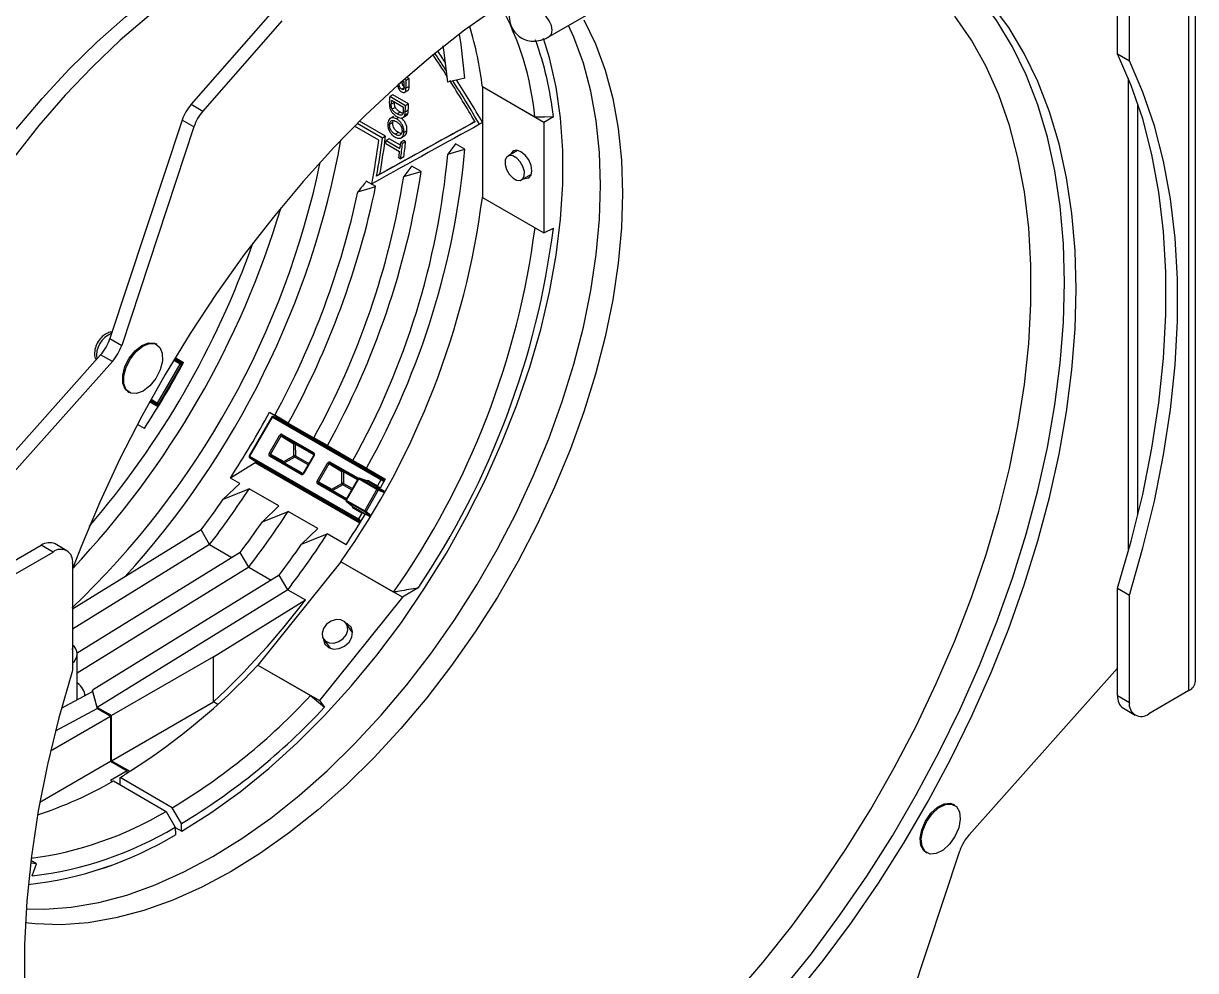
# Model space of a CAD drawing. Extents: x 17.1 to 113.1, y 3.8 to 84.5.
# Drawn here: x 30.92 to 36.22, y 60.92 to 65.21 of the extents above; entities that cross this region are included whole.
import ezdxf

# ---------------------------------------------------------------- set-up
doc = ezdxf.new("R2010")
doc.units = 0
doc.header["$MEASUREMENT"] = 0
doc.layers.add('OBJECT', color=7, linetype='CONTINUOUS')

msp = doc.modelspace()

# ---------------------------------------------------------------- linework, layer by layer
at = {"layer": 'OBJECT'}
for p, q in [((36.2177, 62.2295), (36.2177, 65.8223)), ((36.187, 62.1867), (36.187, 65.7795)), ((35.8653, 65.0674), (35.8653, 65.5529)), ((35.9183, 65.0368), (35.9183, 65.5223)), ((33.2944, 65.1458), (33.7364, 65.401)), ((32.0321, 65.2483), (31.6752, 64.8399)), ((32.085, 65.2178), (31.7282, 64.8093)), ((35.8653, 65.0674), (35.9183, 65.0368)), ((32.6303, 64.9458), (32.6384, 64.9411)), ((32.6466, 64.9479), (32.6381, 64.9528)), ((32.6607, 64.9561), (32.6466, 64.9479)), ((32.6607, 64.9561), (32.6493, 64.9626)), ((32.9132, 64.9575), (32.8351, 64.9392)), ((35.9148, 62.818), (35.9148, 64.9562)), ((32.6084, 64.9263), (32.6087, 64.9265)), ((32.6087, 64.9265), (32.6085, 64.9264)), ((32.6298, 64.9404), (32.6156, 64.9322)), ((32.6379, 64.9138), (32.6269, 64.9075)), ((32.6409, 64.8939), (32.6551, 64.9021)), ((32.6606, 64.9205), (32.6464, 64.9124)), ((33.23, 64.7811), (32.9918, 64.9186)), ((33.2699, 64.7581), (32.9918, 64.9186)), ((32.9918, 64.9186), (32.9918, 64.9186)), ((32.9918, 64.9186), (32.9918, 64.4181)), ((31.6752, 64.8399), (31.7282, 64.8093)), ((32.5876, 64.8824), (32.5734, 64.8743)), ((32.6441, 64.8334), (32.5734, 64.8743)), ((32.5943, 64.8485), (32.5801, 64.8403)), ((32.581, 64.8577), (32.6354, 64.8263)), ((32.6583, 64.8416), (32.5876, 64.8824)), ((32.6583, 64.8416), (32.6441, 64.8334)), ((35.9572, 62.9818), (35.9572, 64.8414)), ((32.5981, 64.8256), (32.5839, 64.8175)), ((32.6202, 64.8044), (32.6061, 64.7962)), ((32.6333, 64.7798), (32.6475, 64.788)), ((32.6491, 64.7891), (32.6349, 64.7809)), ((32.6549, 64.7985), (32.6407, 64.7903)), ((32.6568, 64.8128), (32.6427, 64.8047)), ((31.6343, 64.7682), (31.3074, 63.7794)), ((31.6872, 64.7376), (31.3604, 63.7489)), ((31.6872, 64.7376), (31.6343, 64.7682)), ((32.5234, 64.6775), (32.4135, 64.741)), ((32.5398, 64.6869), (32.4254, 64.7529)), ((32.5541, 64.6952), (32.4359, 64.7634)), ((32.5865, 64.7573), (32.5723, 64.7491)), ((32.5901, 64.7851), (32.5758, 64.7769)), ((32.5865, 64.7573), (32.5888, 64.7663)), ((32.6135, 64.7802), (32.6029, 64.7741)), ((32.9931, 64.7574), (32.9789, 64.7493)), ((33.3129, 64.7829), (33.2699, 64.7581)), ((32.5541, 64.6952), (32.5398, 64.6869)), ((32.571, 64.6834), (32.5567, 64.6751)), ((32.6211, 64.6545), (32.571, 64.6834)), ((32.6118, 64.7122), (32.5975, 64.704)), ((32.6246, 64.6884), (32.6388, 64.6966)), ((32.6509, 64.72), (32.6367, 64.7118)), ((32.5552, 64.6627), (32.6177, 64.6266)), ((32.6192, 64.639), (32.5567, 64.6751)), ((32.6368, 64.6753), (32.6225, 64.6671)), ((32.6307, 64.6623), (32.6225, 64.6671)), ((32.6449, 64.6706), (32.6307, 64.6623)), ((32.6449, 64.6706), (32.6368, 64.6753)), ((32.8351, 64.6136), (32.9132, 64.6366)), ((32.9132, 64.6366), (32.8708, 64.6611)), ((33.1514, 64.6311), (33.1071, 64.6056)), ((32.614, 64.5983), (32.6222, 64.5936)), ((32.6365, 64.6019), (32.6222, 64.5936)), ((32.5282, 64.5231), (32.5137, 64.5147)), ((32.6361, 64.5125), (32.7152, 64.5359)), ((32.7152, 64.5359), (32.6728, 64.5604)), ((33.1696, 64.4973), (33.2139, 64.5229)), ((32.5093, 64.4678), (32.4669, 64.4922)), ((32.429, 64.4435), (32.5093, 64.4678)), ((32.9918, 64.4181), (33.2699, 64.2575)), ((33.2699, 64.2575), (33.3129, 64.279)), ((31.3074, 63.7794), (31.3604, 63.7489)), ((31.5082, 63.7584), (31.5145, 63.7554)), ((31.5199, 63.7523), (31.5145, 63.7554)), ((31.2652, 63.7063), (30.5444, 62.8975)), ((31.3182, 63.6757), (30.5973, 62.8669)), ((31.3182, 63.6757), (31.2652, 63.7063)), ((31.6246, 63.6645), (31.5949, 63.6816)), ((31.5975, 63.6859), (31.6296, 63.6674)), ((31.6378, 63.6662), (31.5991, 63.6885)), ((31.6402, 63.6707), (31.6018, 63.693)), ((31.6018, 63.693), (31.6403, 63.6707)), ((31.5228, 63.4882), (31.6246, 63.6645)), ((31.6306, 63.661), (31.5288, 63.4848)), ((31.6296, 63.6674), (31.6365, 63.6639)), ((31.634, 63.6593), (31.6306, 63.661)), ((31.3896, 63.5389), (31.3949, 63.5358)), ((31.5252, 63.4715), (31.4868, 63.4938)), ((31.4893, 63.4983), (31.528, 63.476)), ((31.5228, 63.4825), (31.4908, 63.501)), ((31.4932, 63.5053), (31.5228, 63.4882)), ((31.5293, 63.4782), (31.5228, 63.4825)), ((31.5288, 63.4848), (31.532, 63.4827)), ((32.039, 63.4253), (31.9372, 63.249)), ((32.0408, 63.4242), (31.939, 63.248)), ((32.0292, 63.4462), (32.0716, 63.4217)), ((32.0292, 63.4462), (32.0792, 63.4173)), ((32.5329, 63.1401), (32.0408, 63.4242)), ((32.0455, 63.4272), (32.0457, 63.4272)), ((32.0457, 63.4272), (32.5344, 63.145)), ((32.0908, 63.4047), (32.0457, 63.4272)), ((32.114, 63.3972), (32.0528, 63.4326)), ((32.0528, 63.4326), (32.0716, 63.4217)), ((32.5524, 63.1442), (32.0792, 63.4173)), ((31.463, 63.3733), (31.4316, 63.3915)), ((32.0906, 63.4048), (32.0891, 63.4055)), ((32.5499, 63.1396), (32.0908, 63.4047)), ((32.114, 63.3972), (32.2484, 63.3197)), ((32.0272, 63.2603), (32.0742, 63.3417)), ((32.0802, 63.3383), (32.0332, 63.2568)), ((32.0862, 63.3406), (32.0802, 63.3383)), ((32.1386, 63.3023), (32.0802, 63.3383)), ((32.0862, 63.3463), (32.2288, 63.264)), ((32.2288, 63.2582), (32.0862, 63.3406)), ((32.0862, 63.3406), (32.1446, 63.3046)), ((32.1395, 63.2498), (32.1386, 63.3023)), ((32.1446, 63.3046), (32.23, 63.2553)), ((32.1456, 63.3023), (32.1465, 63.2498)), ((32.2297, 63.2538), (32.1456, 63.3023)), ((32.2908, 63.2952), (32.2295, 63.3306)), ((32.2295, 63.3306), (32.2484, 63.3197)), ((31.939, 63.248), (31.9372, 63.249)), ((32.0332, 63.2568), (32.0342, 63.2505)), ((32.0332, 63.2568), (32.0935, 63.2243)), ((32.0342, 63.2505), (32.1768, 63.1681)), ((32.0945, 63.2179), (32.0342, 63.2505)), ((32.0935, 63.2243), (32.1395, 63.2498)), ((32.1465, 63.2498), (32.2073, 63.2147)), ((32.2291, 63.2523), (32.182, 63.1709)), ((32.2309, 63.2513), (32.1838, 63.1699)), ((32.2908, 63.2952), (32.4251, 63.2176)), ((31.9642, 63.2181), (31.852, 63.1488)), ((31.9388, 63.2423), (31.9808, 63.2146)), ((31.9388, 63.2423), (31.939, 63.2422)), ((31.939, 63.248), (32.4311, 62.9639)), ((32.4276, 62.9601), (31.939, 63.2422)), ((31.939, 63.2422), (31.9809, 63.2145)), ((32.4374, 62.945), (31.9642, 63.2181)), ((31.9809, 63.2145), (32.4401, 62.9494)), ((32.1718, 63.1652), (32.0292, 63.2476)), ((32.1799, 63.1686), (32.0945, 63.2179)), ((32.143, 63.2437), (32.097, 63.2182)), ((32.097, 63.2182), (32.1811, 63.1696)), ((32.2038, 63.2085), (32.143, 63.2437)), ((32.2446, 63.1348), (32.2917, 63.2162)), ((32.2977, 63.2127), (32.2506, 63.1313)), ((32.2977, 63.2127), (32.3037, 63.215)), ((32.356, 63.1768), (32.2977, 63.2127)), ((32.3037, 63.2208), (32.4309, 63.1474)), ((32.3037, 63.215), (32.362, 63.1791)), ((32.4281, 63.1432), (32.3037, 63.215)), ((32.4676, 63.1931), (32.4063, 63.2285)), ((32.4063, 63.2285), (32.4251, 63.2176)), ((31.8944, 63.1243), (31.852, 63.1488)), ((32.3569, 63.1242), (32.356, 63.1768)), ((32.362, 63.1791), (32.4271, 63.1415)), ((32.363, 63.1768), (32.3639, 63.1243)), ((32.4264, 63.1402), (32.363, 63.1768)), ((32.4298, 63.1461), (32.3744, 63.0502)), ((32.4316, 63.1451), (32.3762, 63.0491)), ((32.5151, 63.0969), (32.4316, 63.1451)), ((32.4733, 63.1339), (32.436, 63.1483)), ((32.436, 63.1483), (32.4364, 63.1481)), ((32.4364, 63.1481), (32.5199, 63.0999)), ((32.4738, 63.1337), (32.4364, 63.1481)), ((32.4676, 63.1931), (32.5524, 63.1442)), ((32.5344, 63.145), (32.5329, 63.1401)), ((32.5344, 63.145), (32.5489, 63.1377)), ((31.8944, 63.1243), (31.8201, 63.0531)), ((31.8201, 63.0531), (31.9368, 63.0998)), ((32.0712, 63.0223), (31.9368, 63.0998)), ((32.3738, 63.0486), (32.2466, 63.122)), ((32.2516, 63.1249), (32.2506, 63.1313)), ((32.2506, 63.1313), (32.311, 63.0987)), ((32.312, 63.0924), (32.2516, 63.1249)), ((32.2516, 63.1249), (32.3761, 63.0531)), ((32.311, 63.0987), (32.3569, 63.1242)), ((32.3771, 63.0548), (32.312, 63.0924)), ((32.3604, 63.1181), (32.3145, 63.0927)), ((32.3145, 63.0927), (32.3778, 63.0561)), ((32.4003, 63.0951), (32.3604, 63.1181)), ((32.3639, 63.1243), (32.4039, 63.1012)), ((32.4597, 63.0009), (32.5151, 63.0969)), ((32.5211, 63.0934), (32.4657, 62.9975)), ((32.5129, 63.1111), (32.4738, 63.1337)), ((32.4786, 63.1366), (32.5178, 63.114)), ((32.5105, 63.1119), (32.5198, 63.1083)), ((32.5105, 63.1119), (32.5497, 63.0893)), ((32.5178, 63.114), (32.5129, 63.1111)), ((32.5198, 63.1083), (32.5129, 63.1111)), ((32.5328, 63.14), (32.5178, 63.114)), ((32.5304, 63.1041), (32.5198, 63.1083)), ((32.5199, 63.0999), (32.5491, 63.0882)), ((32.5464, 63.0834), (32.5211, 63.0934)), ((32.5328, 63.14), (32.5329, 63.1401)), ((32.5464, 63.1332), (32.5328, 63.14)), ((32.3756, 63.0438), (32.4068, 63.0186)), ((32.376, 63.0435), (32.3756, 63.0438)), ((32.4595, 62.9953), (32.376, 63.0435)), ((32.376, 63.0435), (32.4072, 63.0183)), ((32.3762, 63.0491), (32.4597, 63.0009)), ((32.0712, 63.0223), (31.9969, 62.951)), ((31.9969, 62.951), (32.1136, 62.9978)), ((32.2479, 62.9202), (32.1136, 62.9978)), ((32.4462, 62.99), (32.407, 63.0127)), ((32.4072, 63.0183), (32.4463, 62.9957)), ((32.4462, 62.99), (32.4312, 62.964)), ((32.4444, 62.9974), (32.4836, 62.9747)), ((32.4444, 62.9974), (32.4521, 62.9911)), ((32.4463, 62.9957), (32.4462, 62.99)), ((32.4463, 62.9957), (32.4521, 62.9911)), ((32.4521, 62.9911), (32.4611, 62.984)), ((32.4842, 62.9758), (32.4595, 62.9953)), ((32.4657, 62.9975), (32.4871, 62.9806)), ((32.4276, 62.9601), (32.4311, 62.9639)), ((32.4412, 62.9512), (32.4276, 62.9601)), ((32.4311, 62.9639), (32.4312, 62.964)), ((32.4312, 62.964), (32.444, 62.9557)), ((31.7196, 62.9141), (31.1383, 62.5551)), ((31.6813, 62.8918), (31.6514, 62.872)), ((31.6813, 62.8918), (31.6824, 62.8911)), ((31.7583, 62.8473), (31.7196, 62.9141)), ((32.2479, 62.9202), (32.1737, 62.849)), ((32.1737, 62.849), (32.2904, 62.8957)), ((32.3752, 62.8467), (32.2904, 62.8957)), ((30.8166, 62.7404), (30.9969, 62.8445)), ((31.0499, 62.8139), (30.9969, 62.8445)), ((31.1124, 62.8201), (31.0594, 62.8506)), ((31.7583, 62.8473), (31.1383, 62.4644)), ((31.7583, 62.8473), (31.8592, 62.7891)), ((30.8696, 62.7098), (31.0499, 62.8139)), ((31.8964, 62.8121), (31.1592, 62.3568)), ((31.9351, 62.7453), (31.8964, 62.8121)), ((31.1383, 62.7628), (31.1383, 62.2774)), ((31.9351, 62.7453), (31.1594, 62.2662)), ((31.9351, 62.7453), (32.036, 62.687)), ((32.3522, 62.7696), (31.9768, 62.3026)), ((32.6303, 62.609), (32.3521, 62.7695)), ((32.5903, 62.632), (32.3522, 62.7695)), ((32.0732, 62.71), (31.2288, 62.1886)), ((32.1118, 62.6432), (32.0732, 62.71)), ((32.1118, 62.6432), (31.2501, 62.111)), ((32.1118, 62.6432), (32.192, 62.597)), ((32.7015, 62.6512), (32.6303, 62.609)), ((35.8653, 62.6497), (35.9183, 62.6191)), ((35.8653, 62.1642), (35.8653, 62.6497)), ((35.9183, 62.1337), (35.9183, 62.6191)), ((31.7759, 62.34), (32.192, 62.597)), ((32.6303, 62.609), (32.2549, 62.142)), ((32.4049, 62.4502), (32.3763, 62.491)), ((32.274, 62.4191), (32.3027, 62.3783)), ((31.1594, 62.1461), (31.1594, 62.3528)), ((31.7759, 62.34), (31.3146, 62.0737)), ((31.7759, 62.1359), (31.7759, 62.34)), ((31.9768, 62.3026), (32.215, 62.1651)), ((31.9768, 62.3026), (32.2549, 62.142)), ((31.9768, 62.3026), (31.9768, 62.3026)), ((35.1939, 61.5351), (35.8653, 62.2884)), ((31.2288, 62.1886), (31.2262, 62.182)), ((31.2501, 62.111), (31.2288, 62.1886)), ((31.0886, 62.1081), (31.2288, 62.1834)), ((31.2288, 62.1834), (31.2501, 62.1059)), ((31.3146, 61.8696), (31.7759, 62.1359)), ((31.7953, 62.1247), (31.7759, 62.1359)), ((32.215, 62.1651), (32.2772, 62.1114)), ((32.2549, 62.142), (32.2772, 62.1114)), ((35.8653, 62.1642), (35.9183, 62.1337)), ((36.187, 62.1867), (36.0067, 62.0826)), ((31.0611, 62.0044), (31.2501, 62.1059)), ((31.3146, 62.0737), (31.2501, 62.111)), ((31.2501, 62.1059), (31.3102, 62.0712)), ((35.8912, 62.107), (35.9442, 62.0764)), ((31.0391, 61.9147), (31.3102, 62.0712)), ((31.3102, 62.0712), (31.3102, 61.867)), ((31.3146, 61.8696), (31.3146, 62.0737)), ((30.9903, 61.6824), (31.3102, 61.867)), ((31.3102, 61.867), (31.3854, 61.8236)), ((31.3854, 61.8236), (31.3103, 61.7802)), ((31.3146, 61.8696), (31.3972, 61.8219)), ((31.3854, 61.8142), (31.3854, 61.8236)), ((31.3103, 61.7802), (31.3185, 61.7755)), ((31.323, 61.778), (31.5612, 61.6405)), ((31.5895, 61.6569), (31.353, 61.7934)), ((31.353, 61.7607), (31.353, 61.7934)), ((35.1089, 61.6769), (35.1225, 61.6719)), ((35.1279, 61.6688), (35.1225, 61.6719)), ((31.5612, 61.6405), (31.6026, 61.5688)), ((31.6309, 61.5851), (31.5895, 61.6569)), ((31.6026, 61.5688), (31.6036, 61.5345)), ((31.6026, 61.5676), (31.6319, 61.5507)), ((31.6036, 61.5345), (31.6036, 61.5344)), ((31.6319, 61.5507), (31.6319, 61.5508)), ((34.835, 60.5038), (35.1517, 61.4619)), ((34.9976, 61.4554), (35.0029, 61.4523)), ((30.9757, 61.4035), (30.9495, 61.4186)), ((30.9757, 61.4035), (30.9504, 61.4058)), ((30.9562, 61.3488), (30.9757, 61.4035))]:
    msp.add_line(p, q, dxfattribs=at)
at = {"layer": 'OBJECT', "flags": 128}
for points in [[(30.8838, 64.727), (31.0014, 64.8667), (31.1233, 64.9986), (31.2489, 65.1218), (31.3774, 65.2358), (31.5081, 65.3398), (31.6403, 65.4333), (31.7733, 65.5158), (31.9062, 65.5868), (32.0385, 65.6459), (32.1692, 65.6928), (32.2977, 65.7273), (32.4233, 65.749), (32.4295, 65.7498)], [(32.4295, 65.7164), (32.3994, 65.7106), (32.2719, 65.6789), (32.142, 65.6348), (32.0105, 65.5787), (31.8781, 65.5107), (31.7455, 65.4314), (31.6135, 65.341), (31.4827, 65.2402), (31.3539, 65.1294), (31.2278, 65.0093), (31.1051, 64.8805), (30.9864, 64.7437), (30.8724, 64.5997)], [(35.6779, 64.0035), (35.673, 64.1781), (35.6584, 64.3463), (35.6341, 64.5075), (35.6003, 64.6611), (35.557, 64.8063), (35.5044, 64.9428), (35.4428, 65.0698), (35.3724, 65.1869), (35.2934, 65.2935), (35.2063, 65.3894), (35.1113, 65.4741), (35.0088, 65.5472), (34.8993, 65.6084), (34.7831, 65.6576), (34.6609, 65.6945), (34.5329, 65.7189), (34.3998, 65.7308), (34.2621, 65.7301), (34.1204, 65.7169), (33.9751, 65.6911), (33.856, 65.6612)], [(35.6249, 64.0341), (35.6201, 64.2086), (35.6054, 64.3769), (35.5812, 64.5381), (35.5473, 64.6916), (35.504, 64.8369), (35.4514, 64.9733), (35.3898, 65.1003), (35.3194, 65.2174), (35.2405, 65.3241), (35.1533, 65.42), (35.0583, 65.5046), (34.9559, 65.5777), (34.9417, 65.5866)], [(33.117, 65.3172), (33.0641, 65.2825), (32.9114, 65.1746), (32.76, 65.0564), (32.6107, 64.9284), (32.4639, 64.791), (32.3204, 64.6448), (32.1806, 64.4903), (32.0451, 64.3283), (31.9145, 64.1594), (31.7894, 63.9842), (31.6701, 63.8034), (31.5572, 63.6178), (31.4511, 63.4282), (31.3524, 63.2352), (31.2612, 63.0397), (31.1781, 62.8424), (31.1377, 62.738)], [(33.4509, 65.2225), (33.5039, 65.1129), (33.5476, 64.9938), (33.5819, 64.8659), (33.6065, 64.7298), (33.6213, 64.5864), (33.6263, 64.4364), (33.6213, 64.2807), (33.6065, 64.1202), (33.5819, 63.9557), (33.5476, 63.7882), (33.5039, 63.6186), (33.4509, 63.4478), (33.389, 63.2769), (33.3186, 63.1067), (33.2399, 62.9383), (33.1535, 62.7725), (33.0599, 62.6103), (32.9595, 62.4526), (32.8529, 62.3002), (32.7408, 62.1541), (32.6237, 62.0151), (32.5023, 61.8839), (32.3773, 61.7612), (32.2494, 61.6477), (32.1192, 61.5442), (31.9876, 61.4511), (31.8553, 61.369), (31.7229, 61.2983), (31.5913, 61.2394), (31.4612, 61.1927), (31.3333, 61.1585), (31.2083, 61.1368), (31.0869, 61.1279), (30.9698, 61.1318), (30.9244, 61.1369)], [(33.3074, 65.1745), (33.304, 65.1959), (33.2944, 65.218), (33.2801, 65.2374), (33.2632, 65.251), (33.2463, 65.2569), (33.2373, 65.2563)], [(34.1257, 60.8001), (34.2608, 60.9572), (34.3911, 61.1215), (34.5162, 61.2924), (34.6355, 61.469), (34.7485, 61.6508), (34.8548, 61.8368), (34.9538, 62.0263), (35.0452, 62.2185), (35.1286, 62.4127), (35.2036, 62.6079), (35.2699, 62.8035), (35.3273, 62.9985), (35.3755, 63.1921), (35.4143, 63.3836), (35.4436, 63.5721), (35.4632, 63.7568), (35.473, 63.937), (35.473, 64.112), (35.4632, 64.2808), (35.4436, 64.443), (35.4143, 64.5977), (35.3755, 64.7444), (35.3273, 64.8824), (35.2699, 65.0111), (35.2036, 65.13), (35.1286, 65.2387)], [(30.9282, 61.1992), (31.0124, 61.1977), (31.1326, 61.2065), (31.2564, 61.2279), (31.3831, 61.2619), (31.5119, 61.3081), (31.6422, 61.3664), (31.7733, 61.4364), (31.9043, 61.5177), (32.0347, 61.6099), (32.1635, 61.7124), (32.2902, 61.8247), (32.414, 61.9462), (32.5342, 62.0761), (32.6501, 62.2138), (32.7611, 62.3585), (32.8667, 62.5093), (32.9661, 62.6655), (33.0588, 62.8261), (33.1443, 62.9903), (33.2222, 63.1571), (33.292, 63.3256), (33.3533, 63.4948), (33.4057, 63.6639), (33.449, 63.8319), (33.483, 63.9977), (33.5073, 64.1606), (33.522, 64.3196), (33.5269, 64.4737), (33.522, 64.6222), (33.5073, 64.7642), (33.483, 64.899), (33.449, 65.0256), (33.4057, 65.1436), (33.3819, 65.1963)], [(32.9132, 64.9575), (32.896, 65.1109), (32.8882, 65.1572)], [(33.2944, 65.1458), (33.304, 65.1569), (33.3074, 65.1745)], [(31.6319, 61.5508), (31.7643, 61.6343), (31.8959, 61.729), (32.0258, 61.8342), (32.1534, 61.9494), (32.2779, 62.0739), (32.3985, 62.207), (32.5146, 62.3479), (32.6255, 62.4958), (32.7306, 62.6498), (32.8291, 62.809), (32.9207, 62.9726), (33.0047, 63.1395), (33.0806, 63.3088), (33.148, 63.4796), (33.2065, 63.6507), (33.2558, 63.8212), (33.2956, 63.9902), (33.3257, 64.1567), (33.3458, 64.3196), (33.3559, 64.4781), (33.3559, 64.6311), (33.3458, 64.7779), (33.3257, 64.9176), (33.2956, 65.0494), (33.2685, 65.1373)], [(31.6319, 61.5507), (31.7643, 61.6342), (31.8959, 61.7289), (32.0258, 61.8341), (32.1534, 61.9493), (32.2779, 62.0739), (32.3985, 62.207), (32.5147, 62.3479), (32.6256, 62.4957), (32.7306, 62.6498), (32.8292, 62.809), (32.9207, 62.9726), (33.0047, 63.1395), (33.0806, 63.3088), (33.148, 63.4796), (33.2066, 63.6507), (33.2559, 63.8213), (33.2957, 63.9903), (33.3257, 64.1567), (33.3459, 64.3196), (33.356, 64.4781), (33.356, 64.6312), (33.3459, 64.778), (33.3257, 64.9177), (33.2957, 65.0494), (33.2687, 65.1369)], [(32.8351, 64.9392), (32.8181, 65.086), (32.8151, 65.1042)], [(35.8653, 62.6497), (35.927, 62.8629), (35.9787, 63.0745), (36.0203, 63.2838), (36.0517, 63.4897), (36.0727, 63.6917), (36.0832, 63.8887), (36.0832, 64.08), (36.0727, 64.2649), (36.0517, 64.4426), (36.0203, 64.6123), (35.9787, 64.7735), (35.927, 64.9254), (35.8653, 65.0674)], [(35.9183, 62.6191), (35.9799, 62.8323), (36.0317, 63.044), (36.0733, 63.2532), (36.1047, 63.4592), (36.1257, 63.6611), (36.1362, 63.8581), (36.1362, 64.0494), (36.1257, 64.2343), (36.1047, 64.412), (36.0733, 64.5817), (36.0317, 64.7429), (35.9799, 64.8948), (35.9183, 65.0368)], [(33.3129, 64.7829), (33.2725, 64.782), (33.23, 64.7811)], [(32.8708, 64.6611), (32.8532, 64.6376), (32.8351, 64.6136)], [(33.2162, 64.5388), (33.2124, 64.563), (33.2016, 64.588), (33.1854, 64.6098), (33.1663, 64.6252), (33.1472, 64.6318), (33.1311, 64.6287), (33.1203, 64.6162), (33.1188, 64.6123)], [(33.1472, 64.5964), (33.1299, 64.6064), (33.114, 64.6081), (33.1017, 64.6012), (33.095, 64.5867), (33.095, 64.5668), (33.1015, 64.5446), (33.1136, 64.5234), (33.1295, 64.5066), (33.1468, 64.4965), (33.1627, 64.4948), (33.175, 64.5018), (33.1816, 64.5163), (33.1817, 64.5361), (33.1752, 64.5583), (33.1631, 64.5795), (33.1472, 64.5964)], [(33.1813, 64.5041), (33.1854, 64.5034), (33.2016, 64.5065), (33.2124, 64.519), (33.2162, 64.5388)], [(34.3469, 60.8311), (34.4799, 60.9967), (34.6079, 61.1689), (34.7302, 61.3469), (34.8463, 61.5302), (34.9559, 61.7179), (35.0583, 61.9093), (35.1533, 62.1037), (35.2405, 62.3002), (35.3194, 62.498), (35.3898, 62.6964), (35.4514, 62.8945), (35.504, 63.0916), (35.5473, 63.2869), (35.5812, 63.4795), (35.6054, 63.6688), (35.6201, 63.8539), (35.6249, 64.0341)], [(34.3998, 60.8006), (34.5329, 60.9661), (34.6609, 61.1383), (34.7831, 61.3164), (34.8993, 61.4996), (35.0088, 61.6873), (35.1113, 61.8788), (35.2063, 62.0731), (35.2934, 62.2696), (35.3724, 62.4674), (35.4428, 62.6658), (35.5044, 62.8639), (35.557, 63.0611), (35.6003, 63.2563), (35.6341, 63.449), (35.6584, 63.6382), (35.673, 63.8233), (35.6779, 64.0035)], [(31.3896, 63.5389), (31.3759, 63.5513), (31.3652, 63.5783), (31.3649, 63.6136), (31.3751, 63.6529), (31.3946, 63.6915), (31.421, 63.7248), (31.4512, 63.7487), (31.4815, 63.7604), (31.5082, 63.7584)], [(31.5135, 63.7553), (31.5335, 63.7399), (31.5443, 63.713), (31.5446, 63.6777), (31.5344, 63.6384), (31.5149, 63.5997), (31.4884, 63.5665), (31.4583, 63.5425), (31.428, 63.5309), (31.4012, 63.5328), (31.3813, 63.5483), (31.3705, 63.5752), (31.3702, 63.6105), (31.3804, 63.6498), (31.3999, 63.6884), (31.4263, 63.7217), (31.4565, 63.7457), (31.4868, 63.7573), (31.5135, 63.7553)], [(31.6296, 63.6674), (31.629, 63.6676), (31.6284, 63.6676), (31.6277, 63.6674), (31.6271, 63.6671), (31.6264, 63.6666), (31.6257, 63.666), (31.6251, 63.6653), (31.6246, 63.6645)], [(31.6246, 63.6645), (31.6253, 63.6641), (31.6261, 63.6636), (31.627, 63.6631), (31.6278, 63.6626), (31.6286, 63.6622), (31.6294, 63.6617), (31.63, 63.6614), (31.6306, 63.661)], [(31.5228, 63.4882), (31.5224, 63.4874), (31.5221, 63.4865), (31.5219, 63.4856), (31.5218, 63.4848), (31.5219, 63.4841), (31.5221, 63.4834), (31.5224, 63.4829), (31.5228, 63.4825)], [(31.5228, 63.4882), (31.5236, 63.4878), (31.5244, 63.4874), (31.5252, 63.4869), (31.526, 63.4864), (31.5268, 63.4859), (31.5276, 63.4855), (31.5283, 63.4851), (31.5288, 63.4848)], [(32.039, 63.4253), (32.039, 63.4252), (32.0393, 63.4251), (32.0396, 63.4249), (32.0401, 63.4246), (32.0408, 63.4242)], [(32.0457, 63.4272), (32.0452, 63.4273), (32.0446, 63.4273), (32.0439, 63.4272), (32.0432, 63.4268), (32.0425, 63.4264), (32.0419, 63.4258), (32.0413, 63.425), (32.0408, 63.4242)], [(32.0958, 63.4078), (32.0953, 63.407), (32.0947, 63.4062), (32.094, 63.4056), (32.0933, 63.405), (32.0926, 63.4047), (32.092, 63.4045), (32.0913, 63.4045), (32.0908, 63.4047)], [(32.0802, 63.3383), (32.0796, 63.3386), (32.079, 63.339), (32.0782, 63.3394), (32.0774, 63.3399), (32.0766, 63.3404), (32.0757, 63.3409), (32.0749, 63.3413), (32.0742, 63.3417)], [(32.0862, 63.3463), (32.0858, 63.3455), (32.0855, 63.3446), (32.0853, 63.3437), (32.0852, 63.3429), (32.0853, 63.3421), (32.0855, 63.3415), (32.0858, 63.341), (32.0862, 63.3406)], [(32.0332, 63.2568), (32.0326, 63.2571), (32.0319, 63.2575), (32.0312, 63.258), (32.0304, 63.2584), (32.0295, 63.2589), (32.0287, 63.2594), (32.0279, 63.2599), (32.0272, 63.2603)], [(32.0342, 63.2505), (32.0336, 63.2507), (32.033, 63.2507), (32.0324, 63.2505), (32.0317, 63.2502), (32.031, 63.2497), (32.0303, 63.2491), (32.0297, 63.2484), (32.0292, 63.2476)], [(32.2288, 63.264), (32.2284, 63.2632), (32.2281, 63.2623), (32.2279, 63.2614), (32.2278, 63.2606), (32.2279, 63.2598), (32.2281, 63.2592), (32.2284, 63.2586), (32.2288, 63.2582)], [(32.2309, 63.2513), (32.2302, 63.2517), (32.2297, 63.252), (32.2293, 63.2522), (32.2291, 63.2523), (32.2291, 63.2523)], [(31.939, 63.2422), (31.9385, 63.2426), (31.9382, 63.2432), (31.938, 63.2438), (31.938, 63.2446), (31.9381, 63.2454), (31.9383, 63.2463), (31.9386, 63.2471), (31.939, 63.248)], [(31.9808, 63.2085), (31.9812, 63.2094), (31.9816, 63.2103), (31.9818, 63.2112), (31.9819, 63.212), (31.9819, 63.2128), (31.9817, 63.2135), (31.9814, 63.2141), (31.9809, 63.2145)], [(32.2977, 63.2127), (32.2971, 63.2131), (32.2964, 63.2135), (32.2957, 63.2139), (32.2948, 63.2144), (32.294, 63.2149), (32.2932, 63.2153), (32.2924, 63.2158), (32.2917, 63.2162)], [(32.3037, 63.215), (32.3032, 63.2154), (32.3029, 63.216), (32.3027, 63.2166), (32.3026, 63.2174), (32.3027, 63.2182), (32.3029, 63.2191), (32.3032, 63.22), (32.3037, 63.2208)], [(32.1768, 63.1681), (32.1763, 63.1683), (32.1756, 63.1683), (32.175, 63.1682), (32.1743, 63.1679), (32.1736, 63.1674), (32.1729, 63.1668), (32.1723, 63.1661), (32.1718, 63.1652)], [(32.1838, 63.1699), (32.1832, 63.1702), (32.1827, 63.1705), (32.1823, 63.1707), (32.1821, 63.1709), (32.182, 63.1709)], [(32.4316, 63.1451), (32.431, 63.1455), (32.4305, 63.1458), (32.4301, 63.146), (32.4299, 63.1461), (32.4298, 63.1461)], [(32.5524, 63.1442), (32.5316, 63.1062), (32.5304, 63.1041)], [(32.2506, 63.1313), (32.2501, 63.1316), (32.2494, 63.132), (32.2486, 63.1324), (32.2478, 63.1329), (32.247, 63.1334), (32.2461, 63.1339), (32.2454, 63.1343), (32.2446, 63.1348)], [(32.2516, 63.1249), (32.2511, 63.1251), (32.2505, 63.1251), (32.2498, 63.125), (32.2491, 63.1247), (32.2484, 63.1242), (32.2478, 63.1236), (32.2472, 63.1229), (32.2466, 63.122)], [(32.5151, 63.0969), (32.5158, 63.0965), (32.5166, 63.096), (32.5175, 63.0956), (32.5183, 63.0951), (32.5191, 63.0946), (32.5199, 63.0942), (32.5205, 63.0938), (32.5211, 63.0934)], [(32.4597, 63.0009), (32.4604, 63.0005), (32.4612, 63), (32.462, 62.9996), (32.4629, 62.9991), (32.4637, 62.9986), (32.4645, 62.9982), (32.4651, 62.9978), (32.4657, 62.9975)], [(32.3519, 62.5073), (32.3299, 62.5085), (32.3073, 62.5016), (32.2873, 62.4875), (32.2731, 62.4686), (32.2669, 62.4475), (32.2695, 62.4276), (32.2805, 62.4119), (32.2984, 62.4027), (32.3203, 62.4015), (32.343, 62.4085), (32.3629, 62.4225), (32.3771, 62.4415), (32.3834, 62.4625), (32.3808, 62.4824), (32.3697, 62.4982), (32.3519, 62.5073)], [(32.3889, 62.4065), (32.4016, 62.4292), (32.4048, 62.4529), (32.398, 62.4739), (32.3822, 62.489), (32.3753, 62.4923)], [(32.2731, 62.4205), (32.2732, 62.4177), (32.28, 62.3967), (32.2958, 62.3816), (32.3182, 62.3747), (32.3437, 62.377), (32.3685, 62.3881), (32.3889, 62.4065)], [(31.1383, 62.3603), (31.139, 62.3639), (31.1383, 62.378)], [(31.1383, 62.2774), (31.0766, 62.0642), (31.0249, 61.8525), (30.9833, 61.6433), (30.9519, 61.4373), (30.9309, 61.2354), (30.9204, 61.0384), (30.9204, 60.8471), (30.9309, 60.6622), (30.9519, 60.4845), (30.9833, 60.3148), (31.0249, 60.1536), (31.0766, 60.0017), (31.1383, 59.8597)], [(34.9976, 61.4554), (34.989, 61.4619), (34.9753, 61.4858), (34.9718, 61.519), (34.979, 61.5576), (34.996, 61.5969), (35.0206, 61.6323), (35.0501, 61.6593), (35.0807, 61.6748), (35.1089, 61.6769)], [(35.1142, 61.6738), (35.1365, 61.6623), (35.1501, 61.6384), (35.1536, 61.6052), (35.1464, 61.5666), (35.1295, 61.5273), (35.1048, 61.4919), (35.0754, 61.4649), (35.0447, 61.4494), (35.0166, 61.4473), (34.9943, 61.4589), (34.9806, 61.4827), (34.9772, 61.5159), (34.9843, 61.5545), (35.0013, 61.5939), (35.026, 61.6292), (35.0554, 61.6562), (35.086, 61.6717), (35.1142, 61.6738)], [(31.6319, 61.5508), (31.6316, 61.5612), (31.6309, 61.5851)]]:
    msp.add_lwpolyline(points, dxfattribs=at)
at = {"layer": 'OBJECT'}
for centre, radius, start, end in [((33.5199, 62.518), 4.1064, 129.1291, 147.9832), ((31.8992, 64.6496), 1.3372, 5.6441, 28.5579), ((31.4583, 64.7417), 1.5436, 6.5832, 16.9583), ((31.7687, 64.6103), 1.5539, 6.3761, 19.5683), ((30.3358, 64.9411), 2.3108, 359.2874, 0.1683), ((30.3327, 64.9493), 2.328, 359.2929, 0.1672), ((30.3172, 64.9459), 2.3212, 359.2778, 359.8811), ((31.8351, 64.701), 0.2118, 139.0162, 161.5082), ((30.0751, 64.9873), 2.5008, 356.7181, 357.4095), ((30.0692, 64.9833), 2.5149, 356.7407, 357.1369), ((30.143, 64.9545), 2.5178, 356.775, 357.4304), ((31.888, 64.6705), 0.2118, 139.0162, 161.5082), ((30.1294, 64.9516), 2.5092, 356.7465, 357.1371), ((30.1442, 64.9465), 2.5025, 356.7497, 357.4093), ((29.6081, 65.0422), 2.9531, 349.7111, 353.0911), ((29.6034, 65.0499), 2.9719, 349.789, 353.1444), ((28.4124, 65.3956), 4.0046, 317.7174, 349.6804), ((29.3168, 64.9565), 3.6106, 330.7658, 354.9164), ((29.5455, 65.0577), 3.0021, 348.8928, 352.7244), ((29.7756, 65.0126), 2.8015, 352.8246, 353.0802), ((29.8469, 64.9756), 2.7927, 353.0784, 353.6578), ((29.8222, 64.9747), 2.8258, 352.249, 353.654), ((29.8175, 64.9826), 2.8446, 352.3084, 353.703), ((28.4582, 65.3729), 3.8828, 313.5741, 348.1906), ((29.3528, 64.9327), 3.4969, 330.8333, 354.7646), ((29.783, 64.9834), 2.857, 352.2527, 352.8254), ((29.0054, 65.112), 3.7543, 331.0585, 351.1744), ((29.0418, 65.0881), 3.6401, 331.1303, 350.9016), ((28.7669, 65.2311), 3.7458, 331.3057, 347.8621), ((28.7296, 65.2552), 3.8608, 331.2335, 348.2309), ((29.3231, 64.8932), 3.6993, 324.9669, 352.622), ((28.1495, 65.5534), 4.1056, 316.7066, 343.2988), ((29.5613, 64.7556), 3.6993, 324.9669, 352.622), ((29.5786, 64.753), 3.7643, 326.0573, 352.766), ((28.1636, 65.5452), 4.018, 319.3856, 340.6198), ((31.356, 63.7026), 0.1094, 111.6465, 188.3491), ((31.1068, 63.8465), 0.2116, 318.4846, 341.5153), ((31.1598, 63.8159), 0.2116, 318.4846, 341.5153), ((27.9151, 65.6887), 4.2366, 326.8718, 331.5552), ((31.6267, 63.6637), 0.0047, 325.8912, 52.854), ((31.5246, 63.4868), 0.0047, 247.1501, 334.1054), ((28.304, 65.4642), 4.2366, 326.8718, 331.5552), ((32.0433, 63.4228), 0.005, 63.4857, 150), ((32.1428, 63.3003), 0.00464, 67.1019, 154.8868), ((32.1421, 63.2953), 0.00783, 63.5668, 116.8572), ((32.143, 63.3025), 0.00258, 355.2, 53.0062), ((31.9416, 63.2465), 0.005, 150, 236.5035), ((32.143, 63.2428), 0.00784, 63.5847, 116.8471), ((32.1473, 63.2502), 0.00784, 183.1499, 236.4244), ((32.1389, 63.2501), 0.00758, 302.1893, 357.8107), ((32.0973, 63.2216), 0.00464, 145.11, 232.9027), ((32.1013, 63.2247), 0.00783, 183.1487, 236.4275), ((32.0955, 63.2203), 0.00258, 246.9711, 304.8057), ((32.3602, 63.1748), 0.00464, 67.1187, 154.878), ((32.3595, 63.1698), 0.00783, 63.5694, 116.8546), ((32.3604, 63.177), 0.00258, 355.1966, 53.0006), ((32.4342, 63.1436), 0.005, 68.9012, 150), ((32.436, 63.1434), 0.00468, 84.57, 158.9143), ((28.4734, 65.3592), 4.1352, 322.5952, 326.8807), ((32.3148, 63.0961), 0.00464, 145.1198, 232.8929), ((32.3188, 63.0992), 0.00784, 183.1499, 236.4244), ((32.313, 63.0948), 0.00258, 246.9566, 304.8179), ((32.3604, 63.1172), 0.00784, 63.5898, 116.8342), ((32.3647, 63.1247), 0.00783, 183.146, 236.4264), ((32.3564, 63.1245), 0.00758, 302.1942, 357.8067), ((32.4742, 63.1383), 0.00468, 264.5824, 338.9019), ((32.5195, 63.0952), 0.00468, 84.573, 158.9029), ((32.517, 63.096), 0.00486, 328.1749, 52.8134), ((28.5469, 65.3142), 3.9783, 322.8932, 325.3635), ((32.3787, 63.0477), 0.005, 150, 231.0877), ((33.1402, 64.3751), 1.5303, 239.9745, 240.0519), ((32.3798, 63.0462), 0.00468, 141.0979, 215.4154), ((28.6502, 65.2572), 4.1352, 322.5952, 326.8807), ((28.8359, 65.1567), 4.2264, 326.8693, 329.0651), ((32.4034, 63.0156), 0.00468, 321.0955, 35.4196), ((32.4633, 62.998), 0.00468, 141.0955, 215.4196), ((32.4614, 62.9998), 0.00486, 247.185, 331.8278), ((28.7237, 65.2122), 3.9783, 322.8932, 325.3635), ((28.827, 65.1551), 4.1352, 322.5952, 326.8807), ((31.0335, 62.7933), 0.0629, 65.6928, 125.6178), ((31.0844, 62.7716), 0.0546, 350.786, 129.2035), ((28.9004, 65.1101), 3.9783, 322.8932, 325.3635), ((29.2241, 64.8566), 3.7301, 313.1646, 322.7151), ((31.1089, 62.3528), 0.0497, 306.1393, 53.8608), ((29.8246, 64.3084), 2.942, 302.3951, 317.0152), ((36.1652, 62.2348), 0.0528, 294.3764, 354.3035), ((30.0976, 64.1321), 2.8901, 301.0783, 317.1074), ((35.9256, 62.157), 0.0607, 173.2032, 235.4848), ((30.0995, 64.1259), 2.9665, 301.0783, 317.2305), ((35.9722, 62.1249), 0.0546, 170.7858, 309.2034), ((30.3982, 63.3852), 1.8543, 288.2854, 299.9151), ((30.7367, 63.0268), 1.6129, 277.6263, 300.7436), ((30.7627, 62.977), 1.6397, 276.7773, 300.8116), ((30.7609, 62.9333), 1.6331, 276.2053, 301.0643), ((30.7609, 62.9333), 1.6331, 276.206, 301.0643), ((35.3523, 61.3949), 0.2116, 138.4845, 161.5155)]:
    msp.add_arc(centre, radius, start, end, dxfattribs=at)
for centre, major_axis, ratio, start_param, end_param in [((31.2404, 63.769), (-1.769, 2.9939), 0.57051, 4.77585, 4.809478), ((31.2607, 63.7573), (-1.769, 2.9939), 0.57051, 4.787781, 4.815803), ((31.2607, 63.7573), (-1.7836, 3.0186), 0.57051, 4.796652, 4.815639), ((31.2404, 63.769), (-1.769, 2.9939), 0.57051, 4.706609, 4.769278), ((31.2607, 63.7573), (-1.769, 2.9939), 0.57051, 4.706609, 4.773044), ((31.2607, 63.7573), (-1.7836, 3.0186), 0.57051, 4.706609, 4.771061), ((31.2607, 63.7573), (2.459, 1.3862), 0.010107, 0.791454, 1.040948), ((31.2404, 63.769), (2.459, 1.3862), 0.010107, 0.791454, 1.02083), ((31.2404, 63.769), (2.4793, 1.3976), 0.010107, 0.79949, 1.018924), ((32.0812, 63.3377), (0.005, 0.00866), 0.809918, 6.282718, 7.853209), ((32.0342, 63.2562), (0.00501, 0.00866), 0.809918, 1.571795, 3.142287), ((32.2238, 63.2554), (0.00501, 0.00866), 0.809918, 4.713387, 6.283879), ((32.2987, 63.2122), (0.005, 0.00866), 0.809918, 6.282718, 7.853209), ((32.1768, 63.1739), (0.005, 0.00866), 0.809918, 3.141125, 4.711617), ((32.2516, 63.1307), (0.00501, 0.00866), 0.809918, 1.571795, 3.142287), ((32.4736, 63.1279), (0.00496, 0.00873), 0.807311, 6.277604, 7.397216), ((32.4121, 63.0213), (0.00508, 0.00866), 0.80731, 2.027555, 3.147397), ((31.0344, 62.1594), (0.16, 0.005), 0.597073, 6.264473, 6.938604), ((31.3394, 63.7119), (1.12, 2.0781), 0.556891, 3.919108, 3.948778)]:
    msp.add_ellipse(centre, major_axis=major_axis, ratio=ratio, start_param=start_param, end_param=end_param, dxfattribs=at)
for points, knots in [([(33.1123, 65.251), (33.1127, 65.2424), (33.1136, 65.2209), (33.123, 65.1893), (33.1425, 65.1591), (33.1704, 65.1368), (33.204, 65.1252), (33.2396, 65.1249), (33.2699, 65.1329), (33.2876, 65.1422), (33.2944, 65.1458)], [0, 0, 0, 0, 0.0958234, 0.2399265, 0.3746865, 0.5062266, 0.6446265, 0.7773795, 0.9136383, 1, 1, 1, 1]), ([(32.6083, 64.9286), (32.609, 64.9238), (32.6101, 64.9165), (32.6151, 64.9068), (32.6201, 64.9005), (32.6243, 64.8973), (32.6265, 64.8959), (32.6268, 64.8957)], [0, 0, 0, 0, 0.380952, 0.575046, 0.768587, 0.967364, 1, 1, 1, 1]), ([(32.6269, 64.9075), (32.6253, 64.9086), (32.6226, 64.9105), (32.6193, 64.9148), (32.617, 64.9194), (32.6157, 64.9255), (32.6156, 64.9296), (32.6156, 64.9322)], [0, 0, 0, 0, 0.210807, 0.3671042, 0.5242165, 0.7003371, 1, 1, 1, 1]), ([(32.6268, 64.8957), (32.6295, 64.8945), (32.6341, 64.8924), (32.6397, 64.8929), (32.6434, 64.8955), (32.6461, 64.9018), (32.6463, 64.9081), (32.6464, 64.9124)], [0, 0, 0, 0, 0.224567, 0.396339, 0.537404, 0.678488, 1, 1, 1, 1]), ([(32.6382, 64.9167), (32.6381, 64.9143), (32.6379, 64.9107), (32.636, 64.9071), (32.6334, 64.9058), (32.6302, 64.9058), (32.628, 64.9069), (32.6269, 64.9075)], [0, 0, 0, 0, 0.30946, 0.484987, 0.661543, 0.828877, 1, 1, 1, 1]), ([(32.639, 64.9173), (32.6381, 64.9179), (32.6361, 64.9194), (32.6334, 64.923), (32.6311, 64.9276), (32.6298, 64.9337), (32.6298, 64.9378), (32.6298, 64.9404)], [0, 0, 0, 0, 0.129137, 0.301609, 0.47498, 0.669326, 1, 1, 1, 1]), ([(32.655, 64.9023), (32.6558, 64.9028), (32.6578, 64.904), (32.6602, 64.9101), (32.6604, 64.9163), (32.6606, 64.9205)], [0, 0, 0, 0, 0.176676, 0.427776, 1, 1, 1, 1]), ([(32.5719, 64.8441), (32.5718, 64.8387), (32.5716, 64.8299), (32.5752, 64.8165), (32.5815, 64.8049), (32.5916, 64.7931), (32.6002, 64.7875), (32.6051, 64.7843)], [0, 0, 0, 0, 0.238877, 0.386802, 0.534933, 0.736115, 1, 1, 1, 1]), ([(32.5839, 64.8175), (32.5828, 64.8198), (32.5805, 64.8251), (32.5798, 64.833), (32.58, 64.838), (32.5801, 64.8403)], [0, 0, 0, 0, 0.301724, 0.680345, 1, 1, 1, 1]), ([(32.5981, 64.8256), (32.597, 64.828), (32.5947, 64.8333), (32.594, 64.8412), (32.5942, 64.8462), (32.5943, 64.8485)], [0, 0, 0, 0, 0.301715, 0.680312, 1, 1, 1, 1]), ([(32.6061, 64.7962), (32.604, 64.7974), (32.6, 64.7999), (32.5928, 64.8055), (32.5872, 64.8116), (32.5844, 64.8165), (32.5839, 64.8175)], [0, 0, 0, 0, 0.251683, 0.503795, 0.905996, 1, 1, 1, 1]), ([(32.6202, 64.8044), (32.6182, 64.8056), (32.6141, 64.8081), (32.607, 64.8137), (32.6014, 64.8198), (32.5986, 64.8247), (32.5981, 64.8256)], [0, 0, 0, 0, 0.251684, 0.5037976, 0.9060161, 1, 1, 1, 1]), ([(32.6322, 64.7961), (32.6311, 64.7946), (32.6287, 64.7913), (32.6225, 64.7899), (32.6147, 64.7915), (32.6092, 64.7945), (32.6061, 64.7962)], [0, 0, 0, 0, 0.195137, 0.44257, 0.687464, 1, 1, 1, 1]), ([(32.6333, 64.7992), (32.632, 64.7994), (32.6278, 64.8), (32.6234, 64.8026), (32.6202, 64.8044)], [0, 0, 0, 0, 0.292468, 1, 1, 1, 1]), ([(32.6345, 64.8092), (32.6343, 64.8069), (32.6341, 64.8034), (32.6333, 64.799), (32.6326, 64.7971), (32.6322, 64.7961)], [0, 0, 0, 0, 0.4948395, 0.7456895, 1, 1, 1, 1]), ([(32.6349, 64.7809), (32.6355, 64.7815), (32.6369, 64.7826), (32.6391, 64.7855), (32.6401, 64.7884), (32.6407, 64.7903)], [0, 0, 0, 0, 0.250577, 0.501737, 1, 1, 1, 1]), ([(32.6407, 64.7903), (32.641, 64.7914), (32.6417, 64.7942), (32.6423, 64.7991), (32.6425, 64.8028), (32.6427, 64.8047)], [0, 0, 0, 0, 0.249787, 0.624096, 1, 1, 1, 1]), ([(32.6491, 64.7891), (32.6497, 64.7896), (32.6511, 64.7908), (32.6532, 64.7937), (32.6543, 64.7966), (32.6549, 64.7985)], [0, 0, 0, 0, 0.2505936, 0.5017536, 1, 1, 1, 1]), ([(32.6549, 64.7985), (32.6552, 64.7996), (32.6559, 64.8024), (32.6565, 64.8072), (32.6567, 64.811), (32.6568, 64.8128)], [0, 0, 0, 0, 0.249808, 0.624096, 1, 1, 1, 1]), ([(32.6029, 64.7741), (32.5976, 64.7764), (32.5885, 64.7804), (32.5769, 64.7785), (32.5693, 64.7719), (32.5653, 64.7628), (32.5645, 64.7562), (32.5641, 64.7537)], [0, 0, 0, 0, 0.290558, 0.49128, 0.692746, 0.885002, 1, 1, 1, 1]), ([(32.5641, 64.7537), (32.5641, 64.7475), (32.5641, 64.7369), (32.5693, 64.7208), (32.5774, 64.7074), (32.5869, 64.6977), (32.5936, 64.6934), (32.5962, 64.6918)], [0, 0, 0, 0, 0.261941, 0.447075, 0.632856, 0.861478, 1, 1, 1, 1]), ([(32.5975, 64.704), (32.5929, 64.7071), (32.5856, 64.712), (32.5776, 64.7233), (32.5734, 64.7335), (32.5719, 64.7424), (32.5722, 64.7473), (32.5723, 64.7491)], [0, 0, 0, 0, 0.337925, 0.525214, 0.712787, 0.896235, 1, 1, 1, 1]), ([(32.5723, 64.7491), (32.5728, 64.7523), (32.5739, 64.7588), (32.579, 64.7647), (32.5856, 64.7672), (32.5935, 64.7664), (32.599, 64.7635), (32.6019, 64.7621)], [0, 0, 0, 0, 0.20434, 0.410619, 0.591607, 0.788761, 1, 1, 1, 1]), ([(32.6118, 64.7122), (32.6071, 64.7153), (32.5998, 64.7202), (32.5919, 64.7315), (32.5876, 64.7417), (32.5862, 64.7506), (32.5864, 64.7555), (32.5865, 64.7573)], [0, 0, 0, 0, 0.3379827, 0.5252605, 0.7128231, 0.896272, 1, 1, 1, 1]), ([(32.6019, 64.7621), (32.6062, 64.7593), (32.6131, 64.7549), (32.6215, 64.7453), (32.626, 64.7359), (32.6287, 64.7258), (32.6286, 64.7197), (32.6285, 64.7165)], [0, 0, 0, 0, 0.3080582, 0.4819469, 0.6574683, 0.8213802, 1, 1, 1, 1]), ([(32.6367, 64.7118), (32.6368, 64.7171), (32.637, 64.7268), (32.6323, 64.742), (32.625, 64.7551), (32.6148, 64.7664), (32.6071, 64.7714), (32.6029, 64.7741)], [0, 0, 0, 0, 0.220923, 0.405317, 0.589282, 0.778821, 1, 1, 1, 1]), ([(32.6051, 64.7843), (32.6077, 64.7828), (32.6147, 64.7792), (32.6256, 64.7764), (32.6319, 64.7795), (32.6349, 64.7809)], [0, 0, 0, 0, 0.251686, 0.652408, 1, 1, 1, 1]), ([(32.6509, 64.72), (32.651, 64.7253), (32.6512, 64.735), (32.6465, 64.7502), (32.6392, 64.7632), (32.6307, 64.7729), (32.6249, 64.7768), (32.6226, 64.7783)], [0, 0, 0, 0, 0.244969, 0.449446, 0.653453, 0.863665, 1, 1, 1, 1]), ([(33.2699, 64.7581), (33.2696, 64.6123), (33.2692, 64.4456), (33.2698, 64.2784), (33.2699, 64.2575)], [0, 0, 0, 0, 0.875006, 1, 1, 1, 1]), ([(32.5962, 64.6918), (32.6016, 64.6893), (32.6106, 64.685), (32.6226, 64.6864), (32.6305, 64.6926), (32.6352, 64.7016), (32.6362, 64.7088), (32.6367, 64.7118)], [0, 0, 0, 0, 0.28664, 0.479832, 0.67374, 0.85977, 1, 1, 1, 1]), ([(32.6285, 64.7165), (32.6279, 64.7133), (32.6268, 64.7069), (32.6216, 64.7008), (32.6143, 64.6983), (32.606, 64.6996), (32.6002, 64.7026), (32.5975, 64.704)], [0, 0, 0, 0, 0.1990029, 0.3994892, 0.5789921, 0.8093227, 1, 1, 1, 1]), ([(32.6242, 64.7079), (32.6227, 64.708), (32.6186, 64.7083), (32.6144, 64.7107), (32.6118, 64.7122)], [0, 0, 0, 0, 0.36584, 1, 1, 1, 1]), ([(32.6385, 64.6971), (32.6406, 64.6984), (32.6454, 64.7014), (32.6494, 64.7099), (32.6504, 64.717), (32.6509, 64.72)], [0, 0, 0, 0, 0.3045259, 0.701081, 1, 1, 1, 1]), ([(32.6728, 64.5604), (32.6669, 64.5528), (32.6547, 64.5368), (32.6425, 64.5208), (32.6361, 64.5125)], [0, 0, 0, 0, 0.480299, 1, 1, 1, 1]), ([(32.4669, 64.4922), (32.4611, 64.4847), (32.4484, 64.4685), (32.4358, 64.4522), (32.429, 64.4435)], [0, 0, 0, 0, 0.463229, 1, 1, 1, 1]), ([(31.3171, 63.8088), (31.3169, 63.8088), (31.3104, 63.8099), (31.2964, 63.8049), (31.2762, 63.7938), (31.2569, 63.7729), (31.2421, 63.7454), (31.2364, 63.7171), (31.2377, 63.6956), (31.2437, 63.6863), (31.2452, 63.6839)], [0, 0, 0, 0, 0.003971, 0.125921, 0.268488, 0.436262, 0.610174, 0.788471, 0.945655, 1, 1, 1, 1]), ([(32.0958, 63.4078), (32.095, 63.4082), (32.0933, 63.4089), (32.0904, 63.4085), (32.0882, 63.4077), (32.0872, 63.4067), (32.087, 63.4065)], [0, 0, 0, 0, 0.307489, 0.614987, 0.922754, 1, 1, 1, 1]), ([(32.2289, 63.2582), (32.2291, 63.2581), (32.2295, 63.2578), (32.2299, 63.2567), (32.23, 63.2553), (32.2298, 63.2537), (32.2293, 63.2528), (32.2291, 63.2523)], [0, 0, 0, 0, 0.254489, 0.473555, 0.65895, 0.853717, 1, 1, 1, 1]), ([(31.9775, 63.2167), (31.9774, 63.2161), (31.9771, 63.2144), (31.9777, 63.2119), (31.979, 63.2097), (31.9803, 63.2089), (31.9808, 63.2085)], [0, 0, 0, 0, 0.1814057, 0.4906283, 0.7993559, 1, 1, 1, 1]), ([(32.182, 63.1709), (32.1817, 63.1704), (32.1811, 63.1695), (32.1798, 63.1685), (32.1785, 63.1679), (32.1775, 63.1678), (32.1771, 63.168), (32.1769, 63.1681)], [0, 0, 0, 0, 0.181058, 0.367541, 0.555336, 0.754965, 1, 1, 1, 1]), ([(32.7015, 62.6512), (32.6732, 62.6464), (32.6361, 62.6402), (32.5992, 62.6336), (32.5903, 62.632)], [0, 0, 0, 0, 0.760964, 1, 1, 1, 1])]:
    msp.add_open_spline(points, degree=3, knots=knots, dxfattribs=at)

doc.saveas('drawing.dxf')
